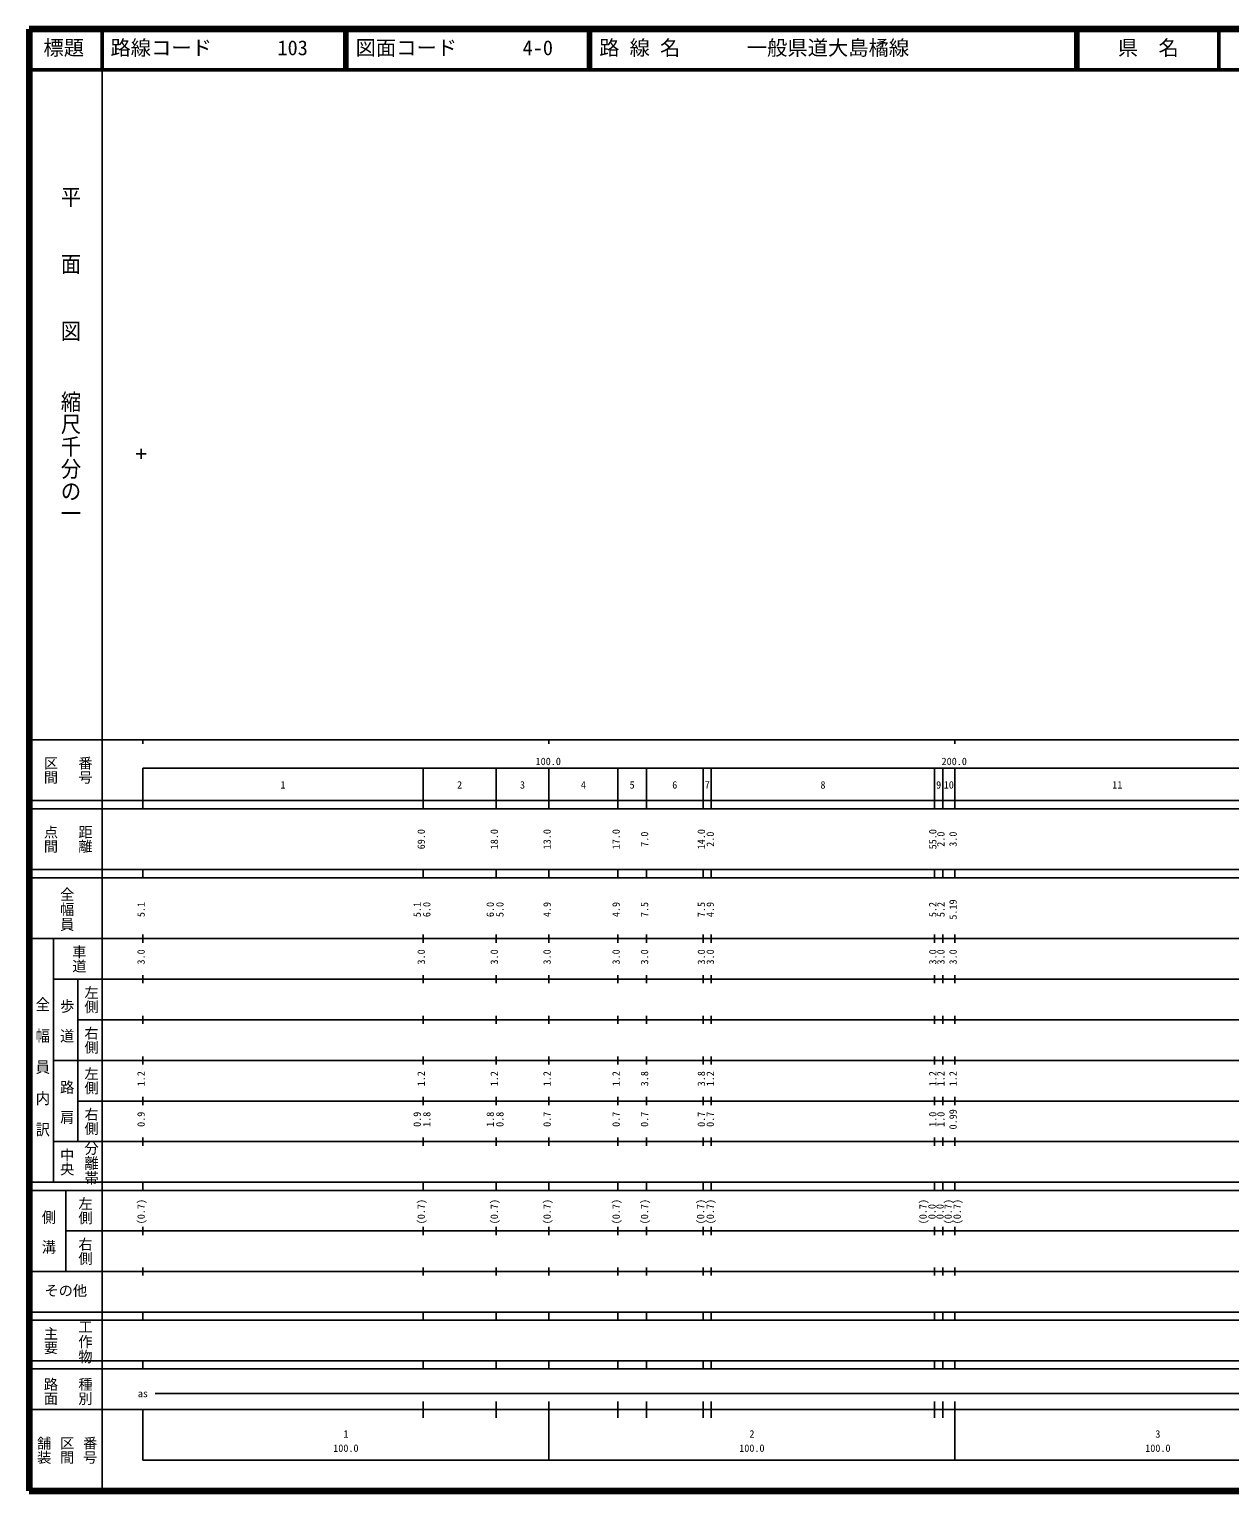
# Model space of a CAD drawing. Units: millimetres on the paper. Extents: x 40 to 680, y 20 to 380.
# Drawn here: x 40 to 335.7, y 20 to 380 of the extents above; entities that cross this region are included whole.
import ezdxf
from ezdxf.enums import TextEntityAlignment as Align

# ---------------------------------------------------------------- set-up
doc = ezdxf.new("R2010")
doc.units = ezdxf.units.MM
doc.layers.add('M-OTRS', color=6, linetype='Continuous')
for name, color, linetype, lineweight in [('M-TTL', 2, 'Continuous', 140), ('M-TTL-BAND', 7, 'Continuous', 25), ('M-TTL-LINE', 7, 'Continuous', 50), ('M-TTL-TXT', 7, 'Continuous', 13)]:
    doc.layers.add(name, color=color, linetype=linetype, lineweight=lineweight)
doc.styles.add('@ＭＳ ゴシック', font='')
doc.styles.add('ＭＳ ゴシック', font='')
doc.styles.get('@ＭＳ ゴシック').set_extended_font_data('@MS Gothic')
doc.styles.get('ＭＳ ゴシック').set_extended_font_data('MS Gothic')

# ---------------------------------------------------------------- blocks, each defined once
blk = doc.blocks.new('plus')
at = {"color": 0, "linetype": 'Continuous', "lineweight": -2}
for p, q in [((-1.25, 0), (1.25, 0)), ((0, -1.25), (0, 1.25))]:
    blk.add_line(p, q, dxfattribs=at)

msp = doc.modelspace()

# ---------------------------------------------------------------- linework, layer by layer
at = {"layer": 'M-TTL'}
for p, q in [((40, 380), (40, 20)), ((680, 380), (40, 380)), ((40, 20), (680, 20))]:
    msp.add_line(p, q, dxfattribs=at)
at = {"layer": 'M-TTL-BAND'}
for p, q in [((58, 370), (58, 20)), ((40, 205), (579, 205)), ((68, 205), (68, 204)), ((168, 205), (168, 204)), ((268, 205), (268, 204)), ((68, 198), (579, 198)), ((68, 198), (68, 188)), ((137, 188), (137, 198)), ((155, 188), (155, 198)), ((168, 188), (168, 198)), ((185, 188), (185, 198)), ((192, 188), (192, 198)), ((206, 188), (206, 198)), ((208, 188), (208, 198)), ((263, 188), (263, 198)), ((265, 188), (265, 198)), ((268, 188), (268, 198)), ((40, 190), (579, 190)), ((40, 188), (579, 188)), ((40, 173), (579, 173)), ((68, 171), (68, 173)), ((137, 171), (137, 173)), ((155, 171), (155, 173)), ((168, 171), (168, 173)), ((185, 171), (185, 173)), ((192, 171), (192, 173)), ((206, 171), (206, 173)), ((208, 171), (208, 173)), ((263, 171), (263, 173)), ((265, 171), (265, 173)), ((268, 171), (268, 173)), ((40, 171), (579, 171)), ((40, 156), (579, 156)), ((46, 96), (46, 156)), ((68, 155), (68, 157)), ((137, 155), (137, 157)), ((155, 155), (155, 157)), ((168, 155), (168, 157)), ((185, 155), (185, 157)), ((192, 155), (192, 157)), ((206, 155), (206, 157)), ((208, 155), (208, 157)), ((263, 155), (263, 157)), ((265, 155), (265, 157)), ((268, 155), (268, 157)), ((46, 146), (579, 146)), ((52, 146), (52, 106)), ((68, 145), (68, 147)), ((137, 145), (137, 147)), ((155, 145), (155, 147)), ((168, 145), (168, 147)), ((185, 145), (185, 147)), ((192, 145), (192, 147)), ((206, 145), (206, 147)), ((208, 145), (208, 147)), ((263, 145), (263, 147)), ((265, 145), (265, 147)), ((268, 145), (268, 147)), ((68, 135), (68, 137)), ((137, 135), (137, 137)), ((155, 135), (155, 137)), ((168, 135), (168, 137)), ((185, 135), (185, 137)), ((192, 135), (192, 137)), ((206, 135), (206, 137)), ((208, 135), (208, 137)), ((263, 135), (263, 137)), ((265, 135), (265, 137)), ((268, 135), (268, 137)), ((52, 136), (579, 136)), ((46, 126), (579, 126)), ((68, 125), (68, 127)), ((137, 125), (137, 127)), ((155, 125), (155, 127)), ((168, 125), (168, 127)), ((185, 125), (185, 127)), ((192, 125), (192, 127)), ((206, 125), (206, 127)), ((208, 125), (208, 127)), ((263, 125), (263, 127)), ((265, 125), (265, 127)), ((268, 125), (268, 127)), ((52, 116), (579, 116)), ((68, 115), (68, 117)), ((137, 115), (137, 117)), ((155, 115), (155, 117)), ((168, 115), (168, 117)), ((185, 115), (185, 117)), ((192, 115), (192, 117)), ((206, 115), (206, 117)), ((208, 115), (208, 117)), ((263, 115), (263, 117)), ((265, 115), (265, 117)), ((268, 115), (268, 117)), ((46, 106), (579, 106)), ((68, 105), (68, 107)), ((137, 105), (137, 107)), ((155, 105), (155, 107)), ((168, 105), (168, 107)), ((185, 105), (185, 107)), ((192, 105), (192, 107)), ((206, 105), (206, 107)), ((208, 105), (208, 107)), ((263, 105), (263, 107)), ((265, 105), (265, 107)), ((268, 105), (268, 107)), ((40, 96), (579, 96)), ((40, 94), (579, 94)), ((49, 94), (49, 74)), ((68, 94), (68, 96)), ((137, 94), (137, 96)), ((155, 94), (155, 96)), ((168, 94), (168, 96)), ((185, 94), (185, 96)), ((192, 94), (192, 96)), ((206, 94), (206, 96)), ((208, 94), (208, 96)), ((263, 94), (263, 96)), ((265, 94), (265, 96)), ((268, 94), (268, 96)), ((49, 84), (579, 84)), ((68, 83), (68, 85)), ((137, 83), (137, 85)), ((155, 83), (155, 85)), ((168, 83), (168, 85)), ((185, 83), (185, 85)), ((192, 83), (192, 85)), ((206, 83), (206, 85)), ((208, 83), (208, 85)), ((263, 83), (263, 85)), ((265, 83), (265, 85)), ((268, 83), (268, 85)), ((40, 74), (579, 74)), ((68, 73), (68, 75)), ((137, 73), (137, 75)), ((155, 73), (155, 75)), ((168, 73), (168, 75)), ((185, 73), (185, 75)), ((192, 73), (192, 75)), ((206, 73), (206, 75)), ((208, 73), (208, 75)), ((263, 73), (263, 75)), ((265, 73), (265, 75)), ((268, 73), (268, 75)), ((40, 64), (579, 64)), ((40, 62), (579, 62)), ((68, 62), (68, 64)), ((137, 62), (137, 64)), ((155, 62), (155, 64)), ((168, 62), (168, 64)), ((185, 62), (185, 64)), ((192, 62), (192, 64)), ((206, 62), (206, 64)), ((208, 62), (208, 64)), ((263, 62), (263, 64)), ((265, 62), (265, 64)), ((268, 62), (268, 64)), ((40, 52), (579, 52)), ((68, 50), (68, 52)), ((137, 50), (137, 52)), ((155, 50), (155, 52)), ((168, 50), (168, 52)), ((185, 50), (185, 52)), ((192, 50), (192, 52)), ((206, 50), (206, 52)), ((208, 50), (208, 52)), ((263, 50), (263, 52)), ((265, 50), (265, 52)), ((268, 50), (268, 52)), ((40, 50), (579, 50)), ((71, 44), (565, 44)), ((40, 40), (579, 40)), ((68, 40), (68, 27.5)), ((137, 38), (137, 42)), ((155, 38), (155, 42)), ((168, 27.5), (168, 42)), ((185, 38), (185, 42)), ((192, 38), (192, 42)), ((206, 38), (206, 42)), ((208, 38), (208, 42)), ((263, 38), (263, 42)), ((265, 38), (265, 42)), ((268, 27.5), (268, 42)), ((68, 27.5), (579, 27.5))]:
    msp.add_line(p, q, dxfattribs=at)
at = {"layer": 'M-TTL-LINE'}
for p, q in [((58, 380), (58, 370)), ((117.75, 380), (117.75, 370)), ((118.25, 380), (118.25, 370)), ((177.75, 380), (177.75, 370)), ((178.25, 380), (178.25, 370)), ((297.75, 380), (297.75, 370)), ((298.25, 380), (298.25, 370)), ((333, 380), (333, 370)), ((40, 370), (680, 370))]:
    msp.add_line(p, q, dxfattribs=at)

# ---------------------------------------------------------------- block references
at = {"layer": 'M-OTRS'}
msp.add_blockref('plus', (67.564, 275.434), dxfattribs=at)

# ---------------------------------------------------------------- texts
at = {"layer": 'M-TTL-BAND', "style": '@ＭＳ ゴシック'}
for s, height, width, p in [('平\u3000\u3000面\u3000\u3000図', 3.666, 1.1, (47.277, 341.475)), ('縮尺千分の一', 3.666, 1.1, (47.277, 291.03)), ('全幅員', 2.566, 1.05, (47.25, 168.75)), ('全\u3000幅\u3000員\u3000内\u3000訳', 2.566, 1.1, (41.25, 141.75)), ('歩\u3000道', 2.566, 1.05, (47.25, 141.25)), ('路\u3000肩', 2.566, 1.05, (47.25, 121.25)), ('分離帯', 2.566, 1.05, (53.25, 106.25)), ('側\u3000溝', 2.566, 1.05, (42.75, 89.25)), ('工作物', 2.566, 1.05, (51.75, 62.25))]:
    msp.add_text(s, height=height, rotation=270, dxfattribs=dict(at, width=width)).set_placement(p, align=Align.BOTTOM_LEFT)
at = {"layer": 'M-TTL-BAND'}
for s, height, rotation, style, p in [('区間', 2.566, 270, '@ＭＳ ゴシック', (43.25, 201)), ('番号', 2.566, 270, '@ＭＳ ゴシック', (51.75, 201)), ('点間', 2.566, 270, '@ＭＳ ゴシック', (43.25, 184)), ('距離', 2.566, 270, '@ＭＳ ゴシック', (51.75, 184)), ('69.0', 1.833, 90, 'ＭＳ ゴシック', (138, 178)), ('18.0', 1.833, 90, 'ＭＳ ゴシック', (156, 178)), ('13.0', 1.833, 90, 'ＭＳ ゴシック', (169, 178)), ('17.0', 1.833, 90, 'ＭＳ ゴシック', (186, 178)), ('7.0', 1.833, 90, 'ＭＳ ゴシック', (193, 178.625)), ('14.0', 1.833, 90, 'ＭＳ ゴシック', (207, 178)), ('2.0', 1.833, 90, 'ＭＳ ゴシック', (209.2, 178.625)), ('55.0', 1.833, 90, 'ＭＳ ゴシック', (264, 178)), ('2.0', 1.833, 90, 'ＭＳ ゴシック', (266, 178.625)), ('3.0', 1.833, 90, 'ＭＳ ゴシック', (269, 178.625)), ('5.1', 1.833, 90, 'ＭＳ ゴシック', (69, 161.299)), ('5.1', 1.833, 90, 'ＭＳ ゴシック', (137, 161.299)), ('6.0', 1.833, 90, 'ＭＳ ゴシック', (139.37, 161.299)), ('6.0', 1.833, 90, 'ＭＳ ゴシック', (155, 161.299)), ('5.0', 1.833, 90, 'ＭＳ ゴシック', (157.37, 161.299)), ('4.9', 1.833, 90, 'ＭＳ ゴシック', (169, 161.299)), ('4.9', 1.833, 90, 'ＭＳ ゴシック', (186, 161.299)), ('7.5', 1.833, 90, 'ＭＳ ゴシック', (193, 161.299)), ('7.5', 1.833, 90, 'ＭＳ ゴシック', (207, 161.299)), ('4.9', 1.833, 90, 'ＭＳ ゴシック', (209.2, 161.299)), ('5.2', 1.833, 90, 'ＭＳ ゴシック', (264, 161.299)), ('5.2', 1.833, 90, 'ＭＳ ゴシック', (266, 161.299)), ('5.19', 1.833, 90, 'ＭＳ ゴシック', (269, 160.674)), ('車道', 2.566, 270, '@ＭＳ ゴシック', (50.25, 154.5)), ('3.0', 1.833, 90, 'ＭＳ ゴシック', (69, 149.625)), ('3.0', 1.833, 90, 'ＭＳ ゴシック', (138, 149.625)), ('3.0', 1.833, 90, 'ＭＳ ゴシック', (156, 149.625)), ('3.0', 1.833, 90, 'ＭＳ ゴシック', (169, 149.625)), ('3.0', 1.833, 90, 'ＭＳ ゴシック', (186, 149.625)), ('3.0', 1.833, 90, 'ＭＳ ゴシック', (193, 149.625)), ('3.0', 1.833, 90, 'ＭＳ ゴシック', (207, 149.625)), ('3.0', 1.833, 90, 'ＭＳ ゴシック', (209.2, 149.625)), ('3.0', 1.833, 90, 'ＭＳ ゴシック', (264, 149.625)), ('3.0', 1.833, 90, 'ＭＳ ゴシック', (266, 149.625)), ('3.0', 1.833, 90, 'ＭＳ ゴシック', (269, 149.625)), ('左側', 2.566, 270, '@ＭＳ ゴシック', (53.25, 144.5)), ('右側', 2.566, 270, '@ＭＳ ゴシック', (53.25, 134.5)), ('左側', 2.566, 270, '@ＭＳ ゴシック', (53.25, 124.5)), ('1.2', 1.833, 90, 'ＭＳ ゴシック', (69, 119.625)), ('1.2', 1.833, 90, 'ＭＳ ゴシック', (138, 119.625)), ('1.2', 1.833, 90, 'ＭＳ ゴシック', (156, 119.625)), ('1.2', 1.833, 90, 'ＭＳ ゴシック', (169, 119.625)), ('1.2', 1.833, 90, 'ＭＳ ゴシック', (186, 119.625)), ('3.8', 1.833, 90, 'ＭＳ ゴシック', (193, 119.625)), ('3.8', 1.833, 90, 'ＭＳ ゴシック', (207, 119.625)), ('1.2', 1.833, 90, 'ＭＳ ゴシック', (209.2, 119.625)), ('1.2', 1.833, 90, 'ＭＳ ゴシック', (264, 119.625)), ('1.2', 1.833, 90, 'ＭＳ ゴシック', (266, 119.625)), ('1.2', 1.833, 90, 'ＭＳ ゴシック', (269, 119.625)), ('右側', 2.566, 270, '@ＭＳ ゴシック', (53.25, 114.5)), ('0.9', 1.833, 90, 'ＭＳ ゴシック', (69, 109.625)), ('0.9', 1.833, 90, 'ＭＳ ゴシック', (137, 109.625)), ('1.8', 1.833, 90, 'ＭＳ ゴシック', (139.37, 109.625)), ('1.8', 1.833, 90, 'ＭＳ ゴシック', (155, 109.625)), ('0.8', 1.833, 90, 'ＭＳ ゴシック', (157.37, 109.625)), ('0.7', 1.833, 90, 'ＭＳ ゴシック', (169, 109.625)), ('0.7', 1.833, 90, 'ＭＳ ゴシック', (186, 109.625)), ('0.7', 1.833, 90, 'ＭＳ ゴシック', (193, 109.625)), ('0.7', 1.833, 90, 'ＭＳ ゴシック', (207, 109.625)), ('0.7', 1.833, 90, 'ＭＳ ゴシック', (209.2, 109.625)), ('1.0', 1.833, 90, 'ＭＳ ゴシック', (264, 109.625)), ('1.0', 1.833, 90, 'ＭＳ ゴシック', (266, 109.625)), ('0.99', 1.833, 90, 'ＭＳ ゴシック', (269, 109)), ('中央', 2.566, 270, '@ＭＳ ゴシック', (47.25, 104.5)), ('左側', 2.566, 270, '@ＭＳ ゴシック', (51.75, 92.5)), ('(0.7)', 1.833, 90, 'ＭＳ ゴシック', (69, 85.639)), ('(0.7)', 1.833, 90, 'ＭＳ ゴシック', (138, 85.639)), ('(0.7)', 1.833, 90, 'ＭＳ ゴシック', (156, 85.639)), ('(0.7)', 1.833, 90, 'ＭＳ ゴシック', (169, 85.639)), ('(0.7)', 1.833, 90, 'ＭＳ ゴシック', (186, 85.639)), ('(0.7)', 1.833, 90, 'ＭＳ ゴシック', (193, 85.639)), ('(0.7)', 1.833, 90, 'ＭＳ ゴシック', (206.8, 85.639)), ('(0.7)', 1.833, 90, 'ＭＳ ゴシック', (209.2, 85.639)), ('(0.7)', 1.833, 90, 'ＭＳ ゴシック', (261.6, 85.639)), ('0.0', 1.833, 90, 'ＭＳ ゴシック', (263.8, 86.889)), ('0.0', 1.833, 90, 'ＭＳ ゴシック', (265.77, 86.889)), ('(0.7)', 1.833, 90, 'ＭＳ ゴシック', (267.77, 85.639)), ('(0.7)', 1.833, 90, 'ＭＳ ゴシック', (270, 85.639)), ('右側', 2.566, 270, '@ＭＳ ゴシック', (51.75, 82.5)), ('主要', 2.566, 270, '@ＭＳ ゴシック', (43.25, 60.5)), ('路面', 2.566, 270, '@ＭＳ ゴシック', (43.25, 48)), ('種別', 2.566, 270, '@ＭＳ ゴシック', (51.75, 48)), ('舗装', 2.566, 270, '@ＭＳ ゴシック', (41.583, 33.5)), ('区間', 2.566, 270, '@ＭＳ ゴシック', (47.25, 33.5)), ('番号', 2.566, 270, '@ＭＳ ゴシック', (52.917, 33.5))]:
    msp.add_text(s, height=height, rotation=rotation, dxfattribs=dict(at, style=style)).set_placement(p, align=Align.BOTTOM_LEFT)
at = {"layer": 'M-TTL-BAND', "style": 'ＭＳ ゴシック'}
for s, height, p in [('100.0', 1.833, (164.719, 198.195)), ('200.0', 1.833, (264.719, 198.195)), ('1', 1.833, (101.875, 192.405)), ('2', 1.833, (145.375, 192.405)), ('3', 1.833, (160.875, 192.405)), ('4', 1.833, (175.875, 192.405)), ('5', 1.833, (187.875, 192.405)), ('6', 1.833, (198.375, 192.405)), ('7', 1.833, (206.375, 192.405)), ('8', 1.833, (234.875, 192.405)), ('9', 1.833, (263.375, 192.405)), ('10', 1.833, (265.25, 192.405)), ('11', 1.833, (306.75, 192.405)), ('その他', 2.566, (43.75, 67.25)), ('as', 1.833, (66.75, 42.5)), ('1', 1.833, (117.375, 32.523)), ('2', 1.833, (217.375, 32.523)), ('3', 1.833, (317.375, 32.523)), ('100.0', 1.833, (114.875, 29.033)), ('100.0', 1.833, (214.875, 29.033)), ('100.0', 1.833, (314.875, 29.033))]:
    msp.add_text(s, height=height, dxfattribs=at).set_placement(p, align=Align.BOTTOM_LEFT)
at = {"layer": 'M-TTL-TXT', "style": 'ＭＳ ゴシック'}
for s, p in [('標題', (43.5, 372.5)), ('路線コード', (60, 372.5)), ('103', (101.142, 372.5)), ('図面コード', (120.38, 372.5)), ('4-0', (161.521, 372.5)), ('路 線 名', (180.38, 372.5)), ('一般県道大島橘線', (216.734, 372.5)), ('県\u3000名', (308.125, 372.5))]:
    msp.add_text(s, height=3.666, dxfattribs=at).set_placement(p, align=Align.BOTTOM_LEFT)

doc.saveas('drawing.dxf')
